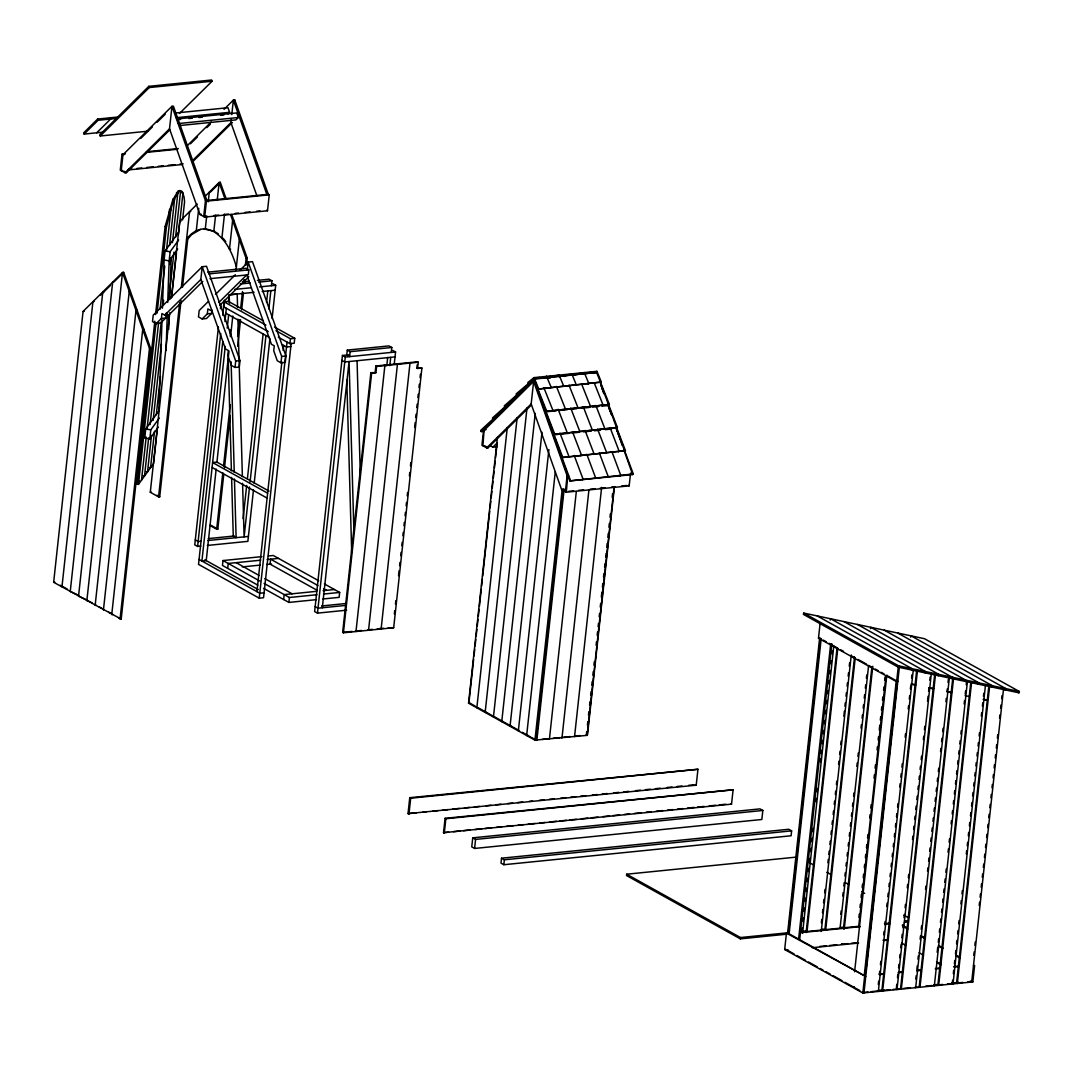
<?xml version="1.0" encoding="UTF-8"?>
<svg xmlns="http://www.w3.org/2000/svg" width="1073" height="1073" viewBox="0 0 1073 1073"><rect width="100%" height="100%" fill="white"/><g stroke="black" fill="none" stroke-linecap="round" stroke-linejoin="round"><path stroke-width="1.5" d="M158.871 411.133L162.023 319.834M162.425 308.206L164.089 260.068M166.06 350.522L167.321 314M167.723 302.385L169.145 260.887L177.689 248.99M168.716 329.357L169.226 314.443M169.749 299.528L171.17 258.097M53.65 582.29L83.077 311.438L122.51 272.462L123.663 272.341L150.609 348.269L121.195 619.121L53.65 582.29L54.803 582.17M125.326 153.882L122.014 154.217L120.283 170.138L125.045 172.78L126.48 172.646L169.789 129.846M112.652 282.199L78.544 596.145L86.618 599.874M103.437 610L135.989 310.419L137.143 310.298M122.671 170.513L121.236 170.661L122.966 154.74L171.962 106.307L205.453 200.651L268.29 194.32L269.243 194.843L267.512 210.764L204.675 217.095L199.913 214.452L169.521 128.827L171.962 106.307L173.397 106.16L206.888 200.503M120.042 619.228L149.469 348.376L122.51 272.462L86.846 600.759L87.999 600.639M157.168 430.38L153.56 463.59L138.471 484.392L137.116 484.178L154.82 321.229M155.545 314.59L165.121 226.457L172.78 199.9L178.158 190.873L180.921 191.302M138.471 484.392L155.987 323.121M157.074 313.142L166.463 226.685C169.856 214.667 171.398 201.027 179.499 191.088L182.276 191.517L184.087 197.11L184.569 201.711L182.584 220.005M159.005 410.718L145.727 429.026L144.748 438.052L149.804 438.87L158.348 427.094M178.359 232.613L165.081 250.921L164.102 259.948L169.145 260.887M169.172 212.695L169.534 209.369L170.889 209.597L166.382 251.095M141.488 480.235L146.169 437.06M147.081 428.757L158.616 322.504M160.065 309.212L164.759 266.05M172.887 202.18L173.249 198.867L174.591 199.082L169.547 245.516M235.014 367.435L235.698 361.051L202.207 266.721L200.825 279.49L225.464 348.913L228.321 350.495L227.784 355.418L231.325 365.383L235.014 367.435L239.319 367.006L240.017 360.622L206.526 266.292L202.207 266.721L153.211 315.154L152.514 321.538L156.202 323.59L161.393 318.466L161.929 313.544L164.773 315.127L169.078 314.697L202.81 281.354M148.651 437.932L144.506 476.077L143.152 475.862M150.086 424.653L161.258 321.82M163.056 305.228L163.606 300.252M149.804 438.87L150.783 429.844L159.327 418.068M169.158 260.766L170.138 251.739L178.668 239.963M151.494 435.37L147.524 471.919L146.169 471.691M153.117 420.415L161.419 344.017M170.071 264.28L170.795 257.641M172.418 242.686L177.836 192.858L176.482 192.644M156.202 323.59L160.521 323.147L165.698 318.037L166.235 313.101M154.499 431.266L150.542 467.748L149.187 467.533M156.309 414.674L160.454 376.529M168.917 298.562L173.96 252.128M175.583 237.2L180.626 190.753L179.285 190.538M181.042 300.561L159.729 496.759L158.576 496.879L150.287 492.266L169.775 312.806M171.398 297.851L179.701 221.414L197.231 204.085M171.6 297.556L176.468 252.718M178.453 234.451L182.96 192.939L181.605 192.724M158.576 496.879L179.714 302.345M181.337 287.376L189.572 211.663L190.712 211.555M182.49 287.269L187.735 239.051L191.584 234.625L200.436 229.461M198.733 208.35L196.279 230.856L197.432 230.735M204.675 217.095L206.405 201.174L205.453 200.651L203.722 216.572L207.035 216.236M205.265 229.126L206.673 216.277M208.242 201.818L209.289 192.174L210.429 192.067L220.287 182.316L226.001 198.384M215.579 215.257L213.795 231.674C226.188 239.292 232.519 253.402 236.368 266.869M217.189 200.49L219.147 182.437L220.287 182.316M208.511 301.298L199.176 310.513L198.478 316.897L202.167 318.949L207.344 313.839L207.88 308.917L210.724 310.499M256.89 195.809L230.923 122.644L231.272 119.425M231.795 114.596L233.364 100.124L234.799 99.977L268.29 194.32M234.451 103.196L234.799 99.977M202.167 318.949L206.472 318.52L211.663 313.396L212.011 310.124M224.485 214.265L221.87 238.354L223.023 238.246L225.759 241.573M218.436 326.957L194.763 544.843L197.606 546.425L200.852 546.09M220.421 308.662L220.971 303.672M262.992 320.639L228.348 301.365L224.042 301.795L223.506 306.717L268.263 331.624M197.606 546.425L220.743 333.529M222.728 315.234L224.351 300.266M222.755 341.509L198.532 564.371L259.237 598.157L263.542 597.728L291.185 343.293M224.914 321.538L226.349 308.3M228.482 301.486L229.206 294.834L237.2 294.029L237.576 307.428M225.236 346.418L201.912 561.031L206.231 560.602L216.169 469.102M227.221 328.123L228.67 314.805M236.006 270.195L239.359 239.373L240.513 239.266M216.894 462.45L229.005 350.978M230.628 335.997L232.787 316.039M223.774 474.266L217.819 529.096L216.679 529.217L222.808 472.71M223.533 466.071L230.212 404.588M237.616 336.453L239.413 319.848M240.687 308.206L242.485 291.588M243.397 283.285L243.745 279.959M245.382 265.004L246.093 258.365L230.547 214.56M224.498 467.613L230.105 416.096M237.683 346.311L240.567 319.727M241.653 309.762L243.45 293.144M244.537 283.165L244.899 279.852M246.522 264.897L247.246 258.244L231.701 214.439M247.3 270.074L248.171 262.094L252.477 261.651L285.968 355.995L285.284 362.379L280.965 362.808L277.277 360.756L273.736 350.777L274.272 345.855L271.429 344.272L246.79 274.849L218.865 302.452M207.666 272.153L245.985 268.29L248.829 269.873L248.306 274.809L209.986 278.672M261.919 556.632L223.01 560.549L222.473 565.471L257.815 585.147M227.691 568.382L228.227 563.459L260.659 560.186M243.075 518.648L246.683 485.372M247.407 478.719L263.126 333.971M266.56 302.358L267.834 290.716M249.526 486.954L244.108 536.862L242.578 483.279M250.076 481.965L265.97 335.554M268.867 308.944L270.852 290.635M271.389 285.713L271.925 280.791L269.082 279.208L257.413 280.375M253.483 489.851L247.876 541.355L207.344 545.446M254.194 483.199L269.927 338.451M272.086 318.48L275.694 285.284L272.85 283.701M280.965 362.808L281.663 356.424L248.171 262.094L240.003 270.155M256.93 591.652L281.864 362.057M283.138 350.415L283.674 345.426M259.237 598.157L287.054 342.086M274.54 327.064L294.74 338.303L294.217 343.226L289.898 343.668L290.434 338.746L276.002 330.712M283.648 599.525L284.184 594.603L316.615 591.33M316.428 599.646L288.865 602.422L289.402 597.5L264.092 583.417M348.94 354.814L342.448 355.471L314.63 611.543L317.474 613.126L346.659 610.188M317.474 613.126L345.291 357.054L342.448 355.471M347.29 350.106L346.753 355.029L349.61 356.612L350.133 351.689L347.29 350.106L388.949 345.908L391.793 347.491L391.256 352.413M322.316 607.774L349.074 361.547L353.929 532.369M324.408 583.94L339.658 592.43L339.135 597.353L322.919 598.989M417.169 364.927L416.834 368.039L421.904 368.039L393.684 627.718L343.414 632.788L342.663 632.359L370.869 372.68L375.939 372.666L376.61 366.43L375.858 366L375.174 372.237M343.414 632.788L371.634 373.096L370.869 372.68M355.981 631.514L384.872 365.598L384.121 365.169M386.79 365.745L387.688 357.43M389.821 365.665L390.72 357.349M394.301 363.559L395.561 351.984L392.718 350.402M421.904 368.039L417.585 368.468L418.269 362.231L417.504 361.802L375.858 366M394.368 613.984L394.73 610.658M395.454 603.992L395.816 600.665M398.539 575.691L399.076 570.702M399.612 565.699L399.974 562.373M400.698 555.72L401.061 552.394M401.785 545.728L402.147 542.401M402.871 535.735L403.233 532.409M403.958 525.757L404.32 522.43M405.044 515.764L405.406 512.438M406.131 505.772L406.493 502.446M407.217 495.793L407.579 492.467M409.39 475.808L409.752 472.482M410.463 465.83L410.825 462.49M414.634 427.537L415.171 422.547M415.707 417.545L416.069 414.218M416.793 407.566L417.156 404.239M417.88 397.573L418.242 394.247M418.966 387.581L419.328 384.255M420.053 377.602L420.415 374.262M408.022 813.616L409.752 797.695L697.946 769.274L696.216 785.195L408.022 813.616L416.324 812.784M408.961 814.139L410.691 798.218L409.752 797.695M482.904 445.764L484.191 428.61M443.525 832.675L445.094 818.31L733.1 789.795L731.531 804.146L443.525 832.675L448.514 832.179M444.289 833.104L445.845 818.739L445.094 818.31M614.064 487.33L587.119 735.367L534.944 740.129L468.552 703.177L497.429 437.315M473.636 659.359L468.941 702.641L475.232 706.141M473.998 656.032L474.722 649.366M475.084 646.04L475.808 639.387M476.171 636.061L476.895 629.395M477.257 626.069L477.981 619.403M478.343 616.076L479.068 609.424M479.43 606.084L481.241 589.439M481.603 586.113L482.314 579.46M482.676 576.121L489.731 511.204M490.093 507.878L490.817 501.212M491.179 497.885L491.903 491.233M492.266 487.893L492.99 481.241M493.352 477.914L494.076 471.248M494.438 467.922L495.163 461.269M495.525 457.93L497.148 442.948M507.288 427.564L476.841 707.804L477.995 707.684M517.146 417.826L485.144 712.418L486.297 712.298M472.737 837.839L471.758 846.865L474.601 848.448L761.843 819.49L762.836 810.464L759.979 808.881L472.737 837.839L475.58 839.421L762.836 810.464M474.601 848.448L475.58 839.421M527.004 408.075L493.446 717.032L494.599 716.925M630.562 473.126L629.167 485.868L566.329 492.199L561.581 489.556L531.175 403.931L533.63 381.411L484.634 429.844L483.682 429.307L481.951 445.241L486.713 447.884L488.148 447.736L531.443 404.937M535.239 413.346L501.748 721.66L502.888 721.539M541.986 432.258L510.037 726.273L511.191 726.153M501.534 858.212L500.997 863.135L503.841 864.717L791.096 835.773L791.619 830.851L788.776 829.268L501.534 858.212L504.377 859.795L791.619 830.851M503.841 864.717L504.377 859.795M548.893 449.627L518.339 730.887L519.493 730.78L477.78 707.563M555.278 471.852L526.642 735.515L527.795 735.394M534.944 740.129L562.198 489.221M536.084 740.008L563.352 489.1M536.849 740.437L564.157 489.073M565.391 491.675L567.121 475.741L533.187 380.177M566.329 492.199L567.751 475.124M576.322 491.528L549.416 739.163L548.652 738.747M588.889 490.254L561.984 737.902L561.219 737.473M574.551 736.628L601.631 487.33M587.119 735.367L586.354 734.951L586.716 731.612M587.427 725.093L587.803 721.633M588.514 715.114L588.889 711.64M589.587 705.135L589.976 701.648M590.673 695.156L591.062 691.669M591.76 685.164L592.148 681.677M592.846 675.185L593.235 671.685M593.932 665.206L594.294 661.826M596.105 645.235L596.481 641.721M597.178 635.256L597.567 631.742M598.117 626.739L598.479 623.413M599.19 616.76L599.552 613.421M600.25 606.996L600.639 603.442M601.336 597.031L601.886 592.041M602.422 587.052L602.811 583.457M603.509 577.086L603.898 573.478M604.582 567.121L604.984 563.486M605.668 557.142L606.071 553.494M606.755 547.176L607.157 543.515M607.841 537.211L608.243 533.522M608.914 527.232L609.316 523.53M610 517.266L610.376 513.806M612.173 497.322L612.576 493.567M614.4 487.236L587.508 734.831L586.354 734.951M797.36 857.005L626.672 874.213L626.525 875.528L740.343 938.862L786.737 934.181M740.343 938.862L740.477 937.547L626.672 874.213M973.466 965.606L974.619 965.499L972.835 981.916L862.826 992.994L784.671 949.511L786.455 933.094L865.75 976.47L787.609 932.974L819.638 638.086L818.484 638.194L820.174 622.742M788.36 933.403L820.402 638.502L819.638 638.086M789.151 933.564L821.194 638.596M798.634 938.848L830.676 643.88M799.6 940.404L831.83 643.76M801.987 931.337L802.349 928.011M803.073 921.372L803.436 918.045M804.146 911.406L804.509 908.08M805.233 901.427L805.595 898.114M806.319 891.462L806.681 888.149M807.406 881.496L807.754 878.183M808.479 871.531L808.841 868.218M809.565 861.565L809.927 858.252M810.652 851.6L811.014 848.274M811.725 841.634L812.087 838.308M812.811 831.669L813.173 828.343M816.057 801.772L816.419 798.446M817.143 791.807L817.505 788.481M820.389 761.91L820.751 758.584M821.301 753.595L821.65 750.282M822.374 743.629L822.736 740.316M823.46 733.664L823.823 730.351M824.547 723.698L824.909 720.385M825.62 713.733L825.982 710.406M826.706 703.767L827.068 700.441M827.793 693.802L828.155 690.476M828.879 683.836L829.228 680.51M829.952 673.871L830.314 670.545M831.039 663.905L831.401 660.579M832.125 653.94L832.487 650.614M802.564 933.416L833.788 646.053M806.118 932.544L837.007 648.199M807.057 931.297L837.758 648.629M821.381 922.74L821.744 919.413M822.468 912.747L822.83 909.408M823.554 902.742L823.916 899.415M824.641 892.749L825.003 889.423M827.9 862.772L828.262 859.433M828.812 854.443L829.174 851.104M829.898 844.438L830.261 841.111M830.985 834.445L831.347 831.119M832.058 824.453L832.42 821.113M833.144 814.461L833.506 811.121M834.231 804.455L834.593 801.129M835.317 794.463L835.679 791.136M836.404 784.47L836.766 781.131M838.576 764.472L838.938 761.146M839.663 754.48L840.025 751.154M840.749 744.488L841.111 741.161M843.834 716.16L844.371 711.171M844.907 706.168L845.269 702.842M845.993 696.176L846.356 692.85M847.08 686.184L847.442 682.844M848.166 676.191L848.528 672.851M849.253 666.185L849.615 662.859M821.234 931.485L851.278 654.946M854.524 656.958L824.963 929.044L821.69 929.366M825.727 929.459L855.101 659.05M840.776 914.263L841.138 910.937M842.761 895.982L843.123 892.656M843.847 886.003L844.21 882.677M844.92 876.037L845.283 872.711M846.007 866.059L846.369 862.732M847.093 856.093L847.455 852.767M848.18 846.114L848.542 842.788M849.266 836.149L849.628 832.822M850.339 826.17L850.701 822.843M851.425 816.204L851.788 812.878M852.512 806.225L852.874 802.899M853.598 796.26L853.96 792.934M856.844 766.337L857.206 763.01M857.931 756.371L858.293 753.045M861.002 728.111L861.364 724.785M862.075 718.132L862.437 714.819M863.161 708.167L863.524 704.84M864.248 698.188L864.61 694.875M865.334 688.222L865.696 684.896M866.407 678.243L866.769 674.93M840.092 927.984L868.62 665.381M843.458 928.775L871.839 667.54M844.223 929.191L872.778 666.293M858.896 917.428L859.258 914.116M859.983 907.476L860.345 904.163M861.056 897.524L861.418 894.211M862.142 887.586L862.504 884.259M863.215 877.634L863.577 874.321M864.302 867.681L864.664 864.369M865.388 857.729L865.737 854.416M866.461 847.791L866.823 844.464M867.547 837.839L867.909 834.526M869.707 817.934L870.069 814.622M870.78 807.996L871.142 804.67M874.026 778.14L874.388 774.827M875.112 768.201L875.474 764.875M877.097 749.96L877.446 746.647M878.17 740.008L878.532 736.695M879.256 730.056L879.793 725.08M880.329 720.117L880.692 716.791M881.416 710.165L881.778 706.852M882.489 700.213L882.851 696.9M883.575 690.261L883.937 686.948M884.662 680.322L885.01 676.996M858.749 926.133L885.949 675.762M854.604 971.762L886.821 675.118M864.261 975.37L896.304 680.403M862.826 992.994L864.61 976.578M896.277 680.725L897.793 681.57L896.639 681.69L898.316 666.239M864.999 976.041L897.028 681.154L895.888 681.261M865.777 971.923L869.573 936.93M869.935 933.59L870.659 926.924M871.021 923.598L871.745 916.932M872.108 913.592L872.832 906.926M873.194 903.6L873.918 896.934M874.28 893.594L876.091 876.936M876.453 873.596L877.178 866.93M877.54 863.604L884.608 798.607M884.97 795.281L885.694 788.615M886.057 785.275L886.781 778.609M887.143 775.269L887.867 768.603M888.229 765.277L888.954 758.611M889.316 755.271L891.126 738.613M891.489 735.273L892.213 728.607M892.575 725.281L897.457 680.282M899.469 666.118L863.966 992.887L862.451 992.042M878.291 984.451L878.639 981.165M879.712 971.28L879.364 974.592L883.669 974.163M880.437 964.64L880.799 961.314M883.683 934.757L884.045 931.444M884.769 924.805L885.131 921.479M886.754 906.537L887.116 903.225M887.827 896.585L888.189 893.259M888.913 886.62L889.276 883.294M890 876.654L890.362 873.342M891.086 866.702L891.435 863.376M892.159 856.737L892.521 853.424M893.246 846.785L893.608 843.458M894.332 836.819L894.681 833.506M895.405 826.867L895.767 823.541M896.491 816.902L896.854 813.575M897.578 806.936L897.927 803.623M899.737 787.019L900.099 783.706M900.824 777.067L901.172 773.74M901.897 767.101L902.259 763.788M905.143 737.218L905.505 733.905M908.214 708.998L908.576 705.685M909.287 699.046L909.649 695.72M910.373 689.081L910.736 685.768M911.594 677.921L911.929 674.837M913.163 670.853L878.331 991.439L877.58 991.009M916.758 669.539L881.885 990.58L882.636 990.996L917.509 670.075M896.424 987.495L896.787 984.209M897.497 977.637L897.846 974.364M898.57 967.725L898.933 964.386M899.657 957.733L900.019 954.393M900.743 947.741L901.105 944.401M901.83 937.748L902.192 934.409M902.916 927.756L903.278 924.416M904.003 917.764L904.365 914.424M905.089 907.771L905.451 904.432M907.262 887.787L907.624 884.447M908.348 877.794L908.697 874.455M912.506 839.488L912.868 836.162M913.592 829.496L913.955 826.17M914.679 819.504L915.041 816.177M915.765 809.511L916.127 806.185M916.838 799.519L917.2 796.193M917.925 789.527L918.287 786.201M919.011 779.535L919.373 776.208M920.098 769.542L920.46 766.216M921.184 759.55L921.546 756.224M923.357 739.565L923.719 736.239M924.443 729.573L924.805 726.247M927.515 701.259L928.065 696.27M928.601 691.267L928.963 687.941L933.134 688.826M929.808 680.215L930.143 677.13M931.391 673.039L897.001 989.547L896.25 989.132M935.562 673.911L901.32 989.118L900.555 988.702L934.637 674.917M915.805 979.045L916.168 975.759M916.879 969.174L917.241 965.848M917.965 959.208L918.327 955.882M920.124 939.277L920.486 935.951M921.211 929.312L921.573 925.986M925.543 889.437L925.905 886.124M927.528 871.169L927.89 867.842M928.614 861.203L928.977 857.877M929.687 851.238L930.05 847.911M930.774 841.272L931.136 837.946M931.86 831.307L932.222 827.98M932.947 821.341L933.295 818.015M934.02 811.376L934.382 808.049M935.106 801.41L935.468 798.084M936.192 791.445L936.555 788.119M937.265 781.479L937.628 778.153M938.352 771.5L938.714 768.188M940.525 751.569L940.887 748.257M941.598 741.604L941.96 738.291M942.684 731.638L943.046 728.312M945.93 701.742L946.292 698.416M947.352 688.692L947.016 691.777L951.188 692.662M948.022 682.508L948.358 679.41M949.444 676.862L915.671 987.67L914.92 987.254L919.99 987.24L953.428 679.41M919.226 986.811L952.864 677.211M937.185 952.288L937.722 947.285M938.271 942.282L938.634 938.955M939.358 932.289L939.72 928.95M940.444 922.284L940.806 918.957M941.531 912.291L941.893 908.952M942.617 902.286L942.979 898.946M943.704 892.28L944.066 888.954M944.79 882.288L945.152 878.948M945.876 872.282L946.238 868.956M948.049 852.284L948.411 848.944M949.136 842.278L949.498 838.952M951.121 823.943L951.483 820.617M952.207 813.951L952.569 810.611M953.293 803.945L953.656 800.619M954.38 793.953L954.742 790.613M955.466 783.947L955.828 780.621M956.553 773.941L956.915 770.615M957.639 763.949L958.001 760.609M958.726 753.943L959.088 750.617M959.812 743.951L960.174 740.611M960.898 733.945L961.26 730.619M964.158 703.942L964.52 700.615M965.231 694.07L965.566 690.972M966.236 684.802L966.572 681.704M967.497 680.698L934.342 985.792L933.59 985.363L942.684 984.451M970.743 682.589L937.896 984.934L938.66 985.363L971.655 681.583M952.609 980.199L952.261 983.485L953.012 983.914L985.537 684.534M953.334 973.64L953.682 970.354M954.407 963.742L954.769 960.429M955.493 953.776L955.842 950.45M956.566 943.797L956.928 940.471M957.653 933.832L958.015 930.506M958.739 923.853L959.101 920.527M960.898 903.909L961.26 900.582M961.985 893.93L962.347 890.603M966.317 854.041L966.679 850.715M967.229 845.725L967.591 842.399M968.302 835.76L968.664 832.433M969.388 825.781L969.751 822.455M970.475 815.802L970.837 812.476M971.561 805.836L971.923 802.51M972.648 795.858L973.01 792.531M973.721 785.892L974.083 782.566M974.807 775.913L975.169 772.587M975.894 765.934L976.256 762.608M976.98 755.969L977.342 752.642M978.066 745.99L978.415 742.664M979.139 736.011L979.501 732.698M981.312 716.067L981.674 712.74M982.399 706.101L982.761 702.775M983.458 696.364L983.793 693.265M988.796 686.425L956.566 983.056L957.331 983.472L989.708 685.432M973.788 955.238L974.15 951.925M974.874 945.3L975.236 941.987M979.193 905.518L979.555 902.205M980.092 897.229L980.454 893.916M981.178 887.277L981.54 883.964M982.264 877.338L982.613 874.026M983.337 867.386L983.7 864.073M984.424 857.448L984.773 854.135M985.497 847.496L985.859 844.183M986.583 837.557L986.945 834.231M987.656 827.605L988.018 824.292M988.743 817.666L989.105 814.34M989.816 807.714L990.178 804.401M990.902 797.775L991.264 794.449M991.989 787.823L992.337 784.511M993.062 777.871L993.424 774.558M994.148 767.933L994.497 764.62M995.221 757.981L995.583 754.668M996.307 748.042L996.669 744.729M997.38 738.09L997.742 734.777M999.54 718.199L999.902 714.886M1000.626 708.26L1000.988 704.948M1001.672 698.644L1002.008 695.559M1003.59 688.37L971.695 982.023L970.166 981.178M803.798 613.072L803.369 614.36L898.208 667.151L1018.921 692.796L1019.35 691.508L924.51 638.717L803.798 613.072L898.651 665.85L1019.35 691.508M830.194 620.06L830.623 618.772L925.476 671.55L925.033 672.851M870.431 628.617L870.86 627.316L965.7 680.108L965.271 681.395M898.208 667.151L898.651 665.85M910.655 637.174L911.098 635.873L1005.938 688.651L1005.508 689.952L1002.584 688.33M911.621 669.995L912.063 668.694L817.21 615.915M951.858 678.552L952.288 677.251L857.448 624.473M992.096 687.096L992.525 685.808L897.685 633.016M137.116 484.178L139.383 481.053M546.479 377.911L546.653 376.355L545.969 376.931L550.69 376.475M597.259 372.304L533.911 379.185L537.868 389.097L601.323 382.055L596.95 371.325L534.086 377.616L527.889 382.471L528.278 383.732L534.394 378.608L597.245 372.291L596.776 372.841M559.046 376.65L559.221 375.081L553.829 376.167M550.436 387.836L551.053 387.112L546.975 377.361M562.99 386.562L563.62 385.851M584.181 374.115L584.356 372.546L583.672 373.136M575.557 385.301L576.188 384.577L571.788 373.82M588.125 384.027L588.755 383.316L584.678 373.552M601.323 382.055L537.868 389.097M546.533 410.758L534.005 379.346L516.596 395.119L516.18 393.871L533.71 379.185L545.916 411.428L609.37 404.427L596.843 373.028M552.193 410.798L552.81 410.127L543.877 387.688M564.76 409.524L565.377 408.853L556.431 386.428M577.328 408.263L577.945 407.592L568.998 385.153M589.895 407.002L590.512 406.332L581.566 383.893M602.463 405.728L603.08 405.058L594.134 382.618M545.916 411.428L609.37 404.427M554.58 433.747L537.144 388.855L553.95 434.404L617.418 427.416L606.594 399.558M566.517 433.143L567.148 432.486L558.134 409.269M579.085 431.869L579.715 431.212L570.702 407.995M591.652 430.608L592.283 429.951L583.269 406.734M604.22 429.334L604.85 428.69L595.837 405.46M617.418 427.416L553.95 434.404M556.31 410.771L545.312 411.871L561.957 457.581L625.425 450.606L614.105 421.085M568.247 456.95L568.878 456.307L559.932 432.996M580.815 455.676L581.445 455.032L572.499 431.722M593.382 454.416L594.013 453.772L585.067 430.461M605.95 453.141L606.58 452.498L597.634 429.2M618.504 451.881L619.148 451.237L610.202 427.926M561.957 457.581L625.425 450.606M118.057 116.997L97.643 119.063L83.694 132.837L84.137 134.071L102.981 132.167M84.137 134.071L98.072 120.283L116.93 118.379M96.704 132.797L110.64 119.023L110.211 117.789M179.419 113.51L212.092 81.226L211.649 80.006L148.812 86.336L99.816 134.769L100.258 135.989L148.208 131.161M100.258 135.989L149.254 87.557L212.092 81.226M140.737 138.457L152.406 126.922M157.074 122.309L165.229 114.234M125.045 172.78L169.521 128.827M186.702 146.25L211.193 122.027M224.029 109.352L233.364 100.124L266.855 194.454M190.471 143.795L197.472 136.875M206.794 127.647L210.295 124.2M228.026 113.899L229.622 112.316L227.986 107.716L174.684 113.094M192.295 160.816L230.923 122.644M192.563 161.822L232.358 122.496M178.413 118.795L236.717 112.92L238.34 117.52L235.953 119.881L179.325 125.581M100.661 295.075L110.519 285.338M113.805 282.078L123.663 272.341M204.903 196.507L219.147 182.437L224.847 198.492M164.773 315.127L200.825 279.49M215.512 294.378L235.336 274.768M219.683 305.456L248.762 276.727M505.088 407.955L480.758 430.367L481.187 431.587L533.831 379.547L569.803 480.905L632.641 474.574L633.285 473.944L621.575 442.639M486.713 447.884L531.175 403.931M490.415 445.818L492.869 447.186L497.014 443.082M569.803 480.905L633.285 473.944M582.371 479.644L583.015 479.014L574.229 455.529M594.938 478.384L595.582 477.753L586.797 454.268M607.506 477.109L608.15 476.479L599.364 453.007M620.073 475.849L620.717 475.218L611.932 451.733M545.983 376.972L546.68 376.382M596.253 371.902L596.95 371.325M205.225 228.831C197.62 228.71 190.9 233.136 186.581 239.158L187.735 239.051M559.543 376.087L597.326 372.479M176.321 117.695L229.622 112.316M177.26 119.72L180.599 119.385M188.915 118.54L192.255 118.204M198.921 117.534L202.247 117.198M220.569 115.361L223.895 115.012M178.386 123.556L238.34 117.52M146.813 151.709L178.239 148.543M124.401 154.592L122.014 154.217M146.116 152.406L177.528 149.241M128.559 169.306L131.858 168.971M136.821 168.474L141.784 167.965M146.746 167.468L153.359 166.798M158.321 166.302L163.284 165.805M168.246 165.309L174.859 164.638M179.821 164.142L183.121 163.807M127.848 170.003L182.423 164.504M206.405 201.174L269.243 194.843M199.913 214.452L201.348 214.305M213.648 215.566L218.61 215.069M223.573 214.573L228.522 214.077M235.148 213.406L238.447 213.071M245.06 212.4L250.022 211.904M256.635 211.233L259.948 210.912M179.701 221.414L180.854 221.293M233.766 220.287L232.626 220.394L229.474 249.325L230.628 249.218M246.093 258.365L247.246 258.244M208.846 273.91L248.829 269.873M103.947 291.829L102.793 291.95L70.241 591.518L76.934 594.482M130.396 291.32L129.243 291.44L95.148 605.373L96.288 605.266M242.418 281.891L249.084 281.22M240.272 283.983L250.264 282.977M258.593 282.132L271.925 280.791M94.075 301.58L92.935 301.687L61.952 586.904L63.092 586.783M234.732 289.402L251.404 287.725M259.478 286.907L275.694 285.284M229.756 294.78L254.086 292.325M262.188 291.507L275.171 290.206M83.077 311.438L84.217 311.318M161.393 318.466L165.698 318.037M207.344 313.839L211.663 313.396M143.876 329.29L142.722 329.398L111.74 614.614L112.893 614.494M149.469 348.376L150.609 348.269M290.434 338.746L294.74 338.303M290.823 346.566L286.518 347.008L282.186 344.594M235.698 361.051L240.017 360.622M281.663 356.424L285.968 355.995M350.133 351.689L391.793 347.491M345.291 357.054L395.561 351.984M395.025 356.907L344.755 361.977L341.911 360.394M376.61 366.43L418.269 362.231M371.634 373.096L375.939 372.666M547.056 378.219L550.369 377.884M559.449 410.449L567.309 409.658M570.447 409.336L576.724 408.706M581.445 408.236L589.292 407.445M592.444 407.123L598.721 406.493M601.859 406.171L608.15 405.54M484.634 429.844L486.069 429.696M481.187 431.587L484.325 431.279M558.188 434.417L553.48 434.887L570.447 480.288M561.327 434.096L569.186 433.304M572.325 432.982L578.615 432.352M583.323 431.882L591.183 431.091M594.321 430.769L600.598 430.139M605.32 429.656L611.597 429.026M492.869 447.186L497.175 446.744M150.287 492.266L151.427 492.145M567.121 475.741L568.556 475.607M561.581 489.556L563.017 489.409M568.69 491.34L573.653 490.844M578.615 490.334L583.578 489.838M590.19 489.167L595.153 488.671M600.115 488.175L605.078 487.665M611.69 487.008L614.99 486.673M621.602 486.002L626.565 485.506M208.269 538.606L234.222 535.99M201.389 541.168L198.143 541.503L195.299 539.907M207.88 540.51L248.413 536.433M268.411 555.975L273.28 555.492L318.668 580.748M267.137 559.529L278.484 558.389M242.283 566.906L260.122 565.109M266.6 564.452L271.469 563.969M264.079 592.806L259.773 593.235L199.068 559.449M323.094 590.673L334.454 589.533M289.402 597.5L316.964 594.724M323.442 594.066L339.658 592.43M321.659 605.963L345.975 603.509M345.573 605.427L318.01 608.203L315.167 606.621M342.663 632.359L352.078 631.42M355.23 631.098L361.507 630.468M372.505 629.355L367.798 629.838L368.549 630.253L397.439 364.324L396.688 363.908M377.213 628.885L383.504 628.241M388.211 627.772L393.684 627.718M819.249 638.623L820.402 638.502M468.552 703.177L469.692 703.07M542.375 739.377L549.054 738.707M553.373 738.264L559.65 737.634M563.66 737.231L570.139 736.574M575.007 736.091L580.077 735.582M410.691 798.218L697.946 769.274M422.963 812.113L426.276 811.778M432.929 811.108L437.905 810.598M442.881 810.102L447.87 809.605M452.846 809.096L459.485 808.425M464.475 807.929L469.451 807.419M474.427 806.923L479.416 806.427M486.056 805.756L491.032 805.246M496.021 804.75L500.997 804.24M507.636 803.57L512.626 803.073M517.602 802.577L522.578 802.067M529.23 801.397L532.543 801.062M539.183 800.391L544.172 799.895M549.148 799.398L554.137 798.889M560.777 798.218L565.753 797.722M570.729 797.212L575.718 796.716M580.694 796.206L585.684 795.71M592.323 795.039L597.299 794.543M602.288 794.033L607.264 793.537M613.904 792.867L618.893 792.37M623.869 791.861L628.845 791.364M635.484 790.694L640.474 790.184M645.45 789.688L650.439 789.178M655.415 788.682L660.391 788.186M667.044 787.515L672.02 787.005M676.996 786.509L681.985 785.999M688.625 785.342L693.601 784.832M445.845 818.739L733.1 789.795M453.49 831.669L460.129 830.998M463.456 830.676L470.095 830.006M475.084 829.496L481.723 828.825M485.036 828.49L491.675 827.82M496.665 827.323L501.641 826.827M506.63 826.317L513.27 825.647M518.246 825.15L523.235 824.641M528.211 824.144L534.85 823.474M539.84 822.978L544.816 822.468M549.792 821.972L556.431 821.301M559.757 820.966L566.396 820.295M569.723 819.96L576.362 819.289M581.338 818.793L587.991 818.122M591.303 817.787L597.943 817.116M602.932 816.62L609.571 815.949M612.884 815.614L619.537 814.944M624.513 814.434L629.489 813.938M634.478 813.441L641.118 812.771M646.094 812.261L651.083 811.765M656.059 811.255L662.698 810.584M667.688 810.088L672.664 809.592M677.64 809.082L682.629 808.586M687.605 808.076L694.244 807.406M697.571 807.07L704.21 806.413M709.199 805.903L715.839 805.233M719.151 804.898L725.804 804.227M740.477 937.547L788.534 932.705M801.799 931.364L806.775 930.868M839.918 927.528L843.23 927.193M904.539 921.01L907.852 920.674M799.962 932.222L859.621 926.214M884.474 923.705L889.45 923.209M800.726 932.652L860.385 926.643M885.238 924.135L890.214 923.638M904.405 922.324L907.718 921.989M784.671 949.511L785.825 949.39M819.611 946.48L826.358 945.809M829.67 945.474L836.685 944.763M841.272 944.307L847.898 943.636M851.211 943.301L857.837 942.63M883.119 940.082L887.908 939.599M787.341 950.235L788.481 950.115M812.194 947.727L858.601 943.06M883.455 940.552L888.431 940.042M879.149 974.123L884.125 973.613M899.04 972.111L902.353 971.776M917.267 970.274L920.58 969.952M935.495 968.436L940.471 967.94M953.723 966.599L958.699 966.102M898.034 972.715L902.339 972.286M916.704 970.837L921.01 970.394M935.374 968.959L939.68 968.517M954.045 967.068L958.35 966.639M852.968 986.758L854.121 986.65M879.028 990.366L883.991 989.869M933.711 984.853L937.024 984.518M951.939 983.016L958.578 982.358M863.215 992.458L868.003 991.975M871.196 991.653L889.866 989.775M893.058 989.454L900.555 988.702M903.748 988.381L910.132 987.737M925.61 986.167L931.994 985.524M947.472 983.968L962.95 982.412M967.739 981.929L970.931 981.607M586.81 372.827L593.101 372.21M533.402 378.192L539.692 377.575M564.827 375.054L571.118 374.437M575.825 373.941L582.116 373.324M206.418 229.005L214.949 231.567L204.071 228.951M165.121 226.457L166.463 226.685M165.081 250.921L170.138 251.739M145.727 429.026L150.783 429.844M912.546 684.185L915.792 684.882M928.816 687.645L933.698 688.678M946.708 691.455L951.59 692.487M984.142 699.408L987.388 700.092M910.91 684.105L915.081 684.99M965.07 695.612L969.227 696.498M983.109 699.448L987.281 700.334M266.56 210.241L267.512 210.764M123.945 171.224L126.48 172.646M1015.997 691.173L1018.921 692.796M409.242 362.634L410.007 363.063L381.116 628.993L380.365 628.563M628.228 485.345L629.167 485.868M416.834 368.039L417.585 368.468M884.273 630.173L979.113 682.951L978.683 684.252L975.759 682.629M844.035 621.616L938.875 674.407L938.446 675.695L935.522 674.072M484.339 445.617L488.148 447.736M224.042 301.795L265.903 325.092M823.286 640.112L826.183 641.721M829.067 643.331L837.745 648.159M840.642 649.769L843.526 651.378M852.203 656.207L855.101 657.816M857.998 659.426L866.662 664.254M869.559 665.864L872.456 667.473M875.34 669.083L878.237 670.692M881.121 672.302L884.018 673.911M886.915 675.521L895.579 680.349M278.35 337.244L289.898 343.668M818.484 638.194L896.639 681.69M225.826 313.222L269.175 337.351M269.041 491.112L216.92 462.114L212.615 462.543L267.62 493.164M212.078 467.466L267.097 498.087M730.78 803.731L731.531 804.146M695.264 784.671L696.216 785.195M156.966 495.23L159.729 496.759M210.912 525.247L217.819 529.096M209.758 525.368L216.679 529.217M317.943 585.536L270.597 559.181L270.061 564.116L317.407 590.458M323.684 588.728L326.554 590.324M809.23 862.518L813.602 864.959M826.746 872.269L831.119 874.71M845.712 882.824L848.622 884.447M861.767 891.757L864.677 893.38M904.07 915.309L908.455 917.737M902.259 925.221L906.605 927.635M921.077 935.696L925.409 938.11M938.446 945.367L942.778 947.781M955.802 955.024L960.147 957.438M903.386 926.603L907.758 929.044M920.902 936.353L925.288 938.795M938.432 946.104L942.805 948.545M955.949 955.855L960.335 958.296M236.127 562.654L259.076 575.436M264.816 578.629L292.084 593.798M223.01 560.549L259.787 581.029M936.622 961.757L940.954 964.171M971.32 981.071L972.835 981.916M901.588 943.019L905.974 945.447M919.105 952.757L923.477 955.198M936.608 962.508L940.994 964.935M263.556 588.339L288.865 602.422M522.256 732.309L530.867 737.111M531.94 737.701L534.703 739.243M204.822 559.824L258.298 589.587M841.836 943.744L842.587 944.173M786.576 949.806L794.114 954.004M796.796 955.493L805.541 960.375M808.465 961.998L817.224 966.867M820.134 968.49L823.058 970.113M825.969 971.736L830.354 974.177M833.265 975.8L842.023 980.668M844.947 982.291L853.692 987.16M854.323 987.509L859.741 990.527M60.329 585.254L67.25 589.09M89.381 601.417L92.144 602.959M99.065 606.795L101.828 608.337M108.735 612.187L111.512 613.729M118.419 617.579L121.195 619.121M216.116 232.385L218.476 234.035M559.623 376.274L563.607 385.864M538.472 388.399L534.086 377.616M604.193 393.362L601.188 385.623L604.032 393.523M611.717 414.862L608.74 407.096L611.476 414.688M545.312 411.871L562.587 456.937M600.115 382.323L606.446 399.022M607.6 402.067L608.74 405.098M620.409 439.514L616.318 428.556L622.246 445.282M608.096 404.521L613.89 420.214M616.465 428.395L622.568 445.147M623.681 448.206L624.794 451.25M602.221 388.882L603.898 393.59M607.787 404.548L609.451 409.256M623.936 450.03L632.641 474.574M148.812 86.336L149.254 87.557M97.643 119.063L98.072 120.283M357.068 360.729L360.26 472.938M346.794 380.057L351.703 552.555M237.911 319.15L242.391 476.573M229.206 294.834L229.448 303.203M230.199 330.001L230.4 336.707M231.111 361.829L234.249 472.361M234.437 479.054L236.114 537.667L233.27 536.084L231.594 477.472M228.214 358.57L231.406 470.779M517.038 396.138L492.923 419.154L492.494 417.92L517.038 396.138M528.989 384.322L504.766 407.029L504.337 405.795L528.989 384.322"/></g></svg>
